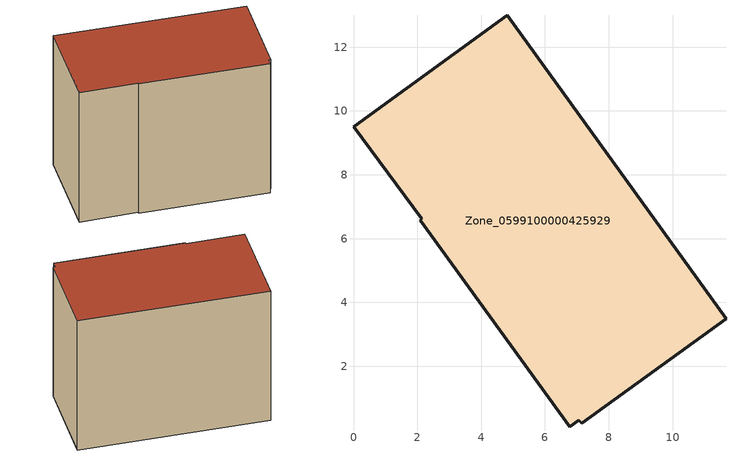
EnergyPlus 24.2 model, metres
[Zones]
Zone_0599100000425929
 floor ground (C_G): 7.06,0.31 6.77,0.1 2.1,6.57 2.14,6.62 0,9.51 4.82,13 11.68,3.49 7.15,0.22 z0
 wall outside (C_F): 11.68,3.49 4.82,13 0,9.51 2.14,6.62 2.1,6.57 6.77,0.1 7.06,0.31 7.15,0.22 11.68,3.49 z0:9.35
 roof outside (C_R): 7.06,0.31 7.15,0.22 11.68,3.49 4.82,13 0,9.51 2.14,6.62 2.1,6.57 6.77,0.1 z9.35
[BUILDING]
Pand.0599100000425929: North Axis=0; Terrain=City; Loads Convergence Tolerance Value=0.04; Temperature Convergence Tolerance Value=0.4; Solar Distribution=FullExterior; Maximum Number of Warmup Days=25; Minimum Number of Warmup Days=1
[Site:Location]
Rotterdam.The.Hague.AP_ZH_NLD Design_Conditions: Latitude=51.96; Longitude=4.45; Time Zone=1; Elevation=-4.5
[SITE:GROUNDTEMPERATURE:BUILDINGSURFACE]
18, 18, 18, 18, 18, 18, 18, 18, 18, 18, 18, 18
[MATERIAL] Thermal Absorptance=0.9; Solar Absorptance=0.7; Visible Absorptance=0.7
Name | Roughness | Thickness | Conductivity | Density | Specific Heat
G.TC.2006-2014 | MediumSmooth | 0.15 | 0.06 | 540 | 1210
F.TC.2006-2014 | Rough | 0.3 | 0.12 | 1920 | 840
R.TC.2006-2014 | MediumRough | 0.2 | 0.08 | 1500 | 1000
[CONSTRUCTION]
C_G: G.TC.2006-2014
C_F: F.TC.2006-2014
C_R: R.TC.2006-2014
[ZONE]
Zone_0599100000425929: Type=1; Multiplier=1; Ceiling Height=Autocalculate; Volume=Autocalculate; Floor Area=autocalculate; Part of Total Floor Area=Yes
[ZONEINFILTRATION:DESIGNFLOWRATE]
Infil_Zone_0599100000425929: Zone or ZoneList or Space or SpaceList=Zone_0599100000425929; Schedule=AlwaysOn; Design Flow Rate Calculation Method=Flow/Area; Flow Rate per Floor Area=0.0015; Constant Term Coefficient=1; Temperature Term Coefficient=0; Velocity Term Coefficient=0; Velocity Squared Term Coefficient=0
[HVACTEMPLATE:ZONE:IDEALLOADSAIRSYSTEM]
Zone_0599100000425929: Maximum Heating Supply Air Temperature=50; Minimum Cooling Supply Air Temperature=13; Maximum Heating Supply Air Humidity Ratio=0.0156; Minimum Cooling Supply Air Humidity Ratio=0.0077; Heating Limit=NoLimit; Cooling Limit=NoLimit; Dehumidification Control Type=ConstantSensibleHeatRatio; Cooling Sensible Heat Ratio=0.7; Dehumidification Setpoint=60; Humidification Control Type=None; Humidification Setpoint=30; Outdoor Air Method=None; Outdoor Air Flow Rate per Person=0.00944; Outdoor Air Flow Rate per Zone Floor Area=0; Outdoor Air Flow Rate per Zone=0; Demand Controlled Ventilation Type=None; Outdoor Air Economizer Type=NoEconomizer; Heat Recovery Type=None; Sensible Heat Recovery Effectiveness=0.7; Latent Heat Recovery Effectiveness=0.65
[ZONECONTROL:THERMOSTAT]
ThermostatControl_Zone_0599100000425929: Zone or ZoneList=Zone_0599100000425929; Control Type Schedule=DualSetpointControlType; Control 1=Thermostat_Zone_0599100000425929; Temperature Difference Between Cutout And Setpoint=0
[THERMOSTATSETPOINT:DUALSETPOINT]
Thermostat_Zone_0599100000425929: Heating Setpoint Temperature Schedule=HeatingSetpoint_Zone_0599100000425929; Cooling Setpoint Temperature Schedule=CoolingSetpoint_Zone_0599100000425929
[SCHEDULE:COMPACT]
HeatingSetpoint_Zone_0599100000425929: Through: 12/31, For: AllDays, Until: 24:00, 21
CoolingSetpoint_Zone_0599100000425929: Through: 12/31, For: AllDays, Until: 24:00, 24
DualSetpointControlType: Through: 12/31, For: AllDays, Until: 24:00, 4
AlwaysOn: Through: 12/31, For: AllDays, Until: 24:00, 1
